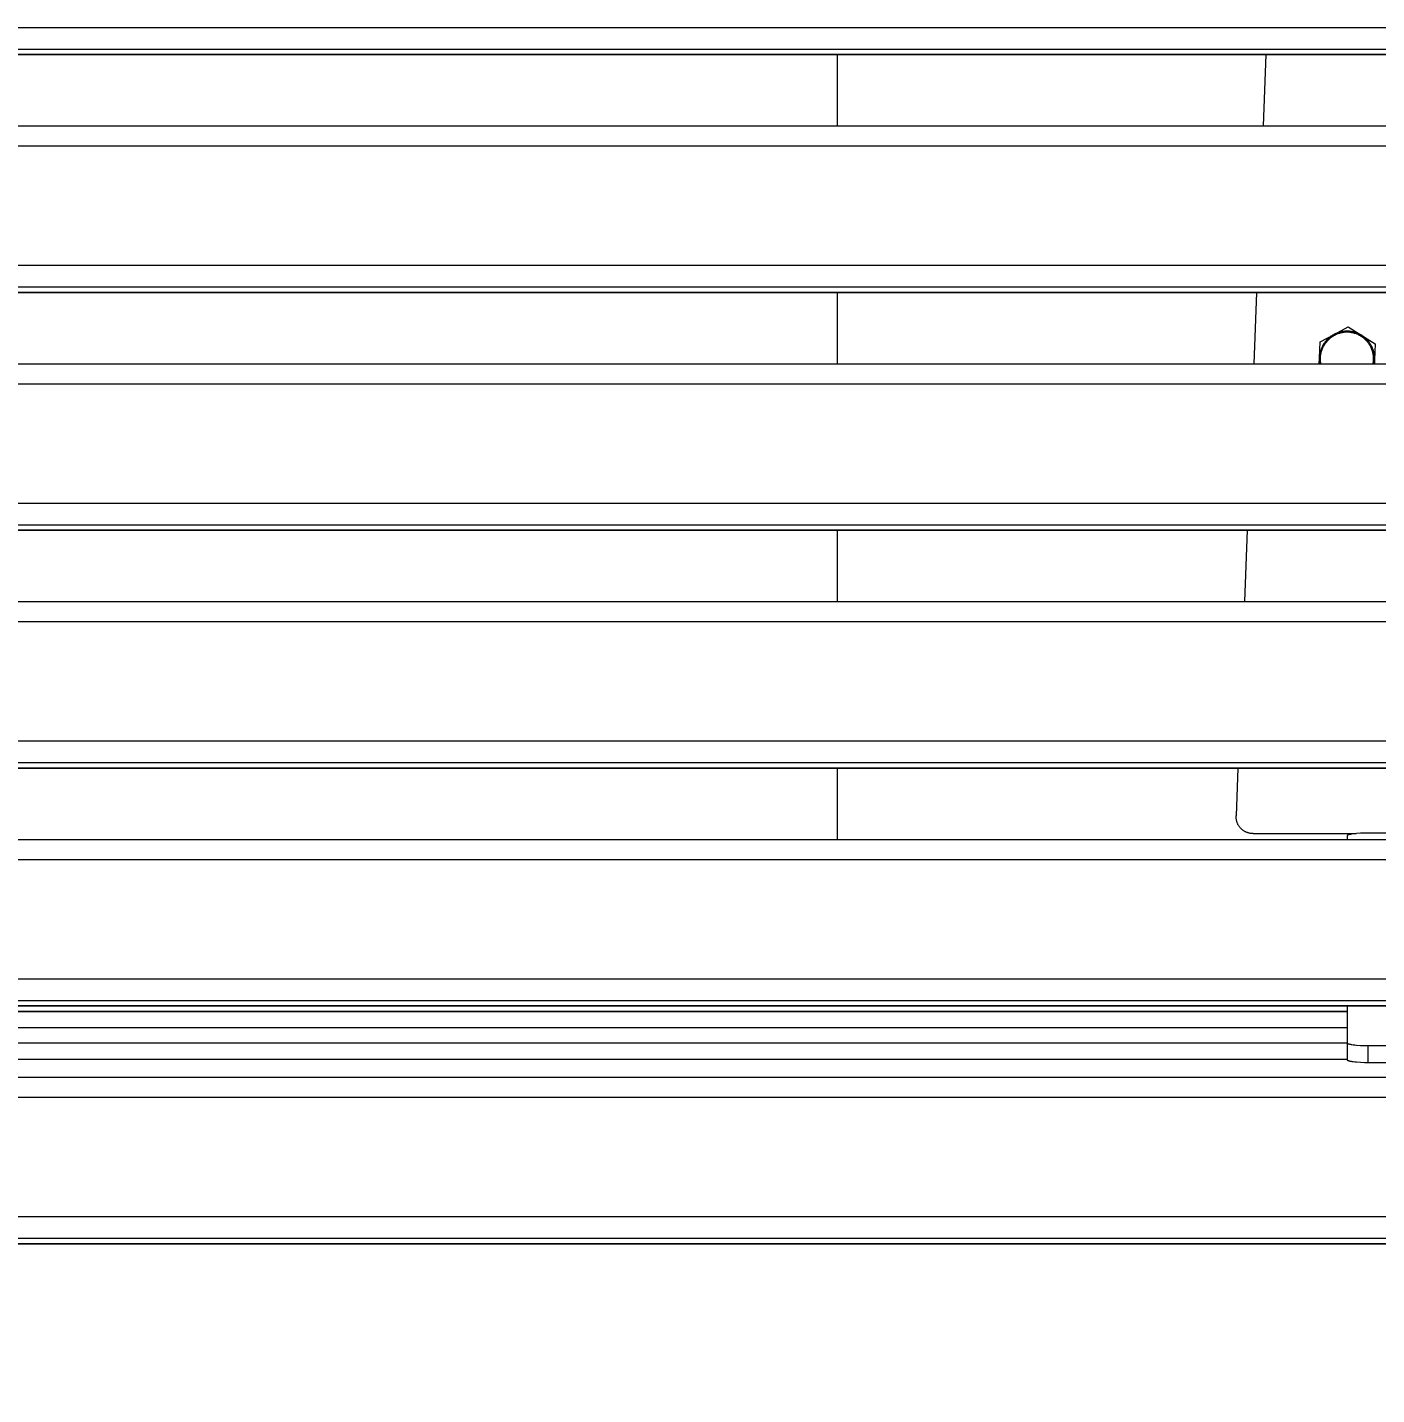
# Model space of a CAD drawing. Header units: inches. Extents: x -16 to 183, y -17 to 123.
# Drawn here: x 47.22 to 59.72, y 34.66 to 47.32 of the extents above; entities that cross this region are included whole.
import ezdxf

# ---------------------------------------------------------------- set-up
doc = ezdxf.new("R2010")
doc.units = ezdxf.units.IN
doc.layers.add('ZANO_R', color=7, linetype='Continuous', lineweight=0)
doc.layers.add('ZANO_W', color=1, linetype='Continuous', lineweight=0)
doc.styles.get("Standard").update_dxf_attribs({"font": 'arial.ttf'})
doc.dimstyles.new('amerykanie', dxfattribs={"dimtxt": 50, "dimasz": 50, "dimexe": 0.5, "dimexo": 0.5, "dimgap": 1, "dimtad": 1, "dimdec": 0, "dimzin": 0, "dimlunit": 5, "dimtxsty": 'Standard', "dimcen": 0.09, "dimclrd": 1, "dimclre": 1, "dimclrt": 1, "dimazin": 0, "dimtfac": 1, "dimtdec": 0, "dimtmove": 0, "dimatfit": 3, "dimfxl": 1, "dimtzin": 0, "dimarcsym": 1})

# ---------------------------------------------------------------- blocks, each defined once
blk = doc.blocks.new('*D363')
at = {"layer": 'ZANO_W', "color": 1, "lineweight": -2}
for p, q in [((-7.684, 35.8), (-7.684, 32.772)), ((63.182, 35.8), (63.182, 32.772)), ((-6.684, 33.272), (62.182, 33.272))]:
    blk.add_line(p, q, dxfattribs=at)
at = {"layer": 'ZANO_W', "color": 1}
for points in [[(-6.684, 33.438), (-6.684, 33.105), (-7.684, 33.272)], [(62.182, 33.105), (62.182, 33.438), (63.182, 33.272)]]:
    blk.add_solid(points, dxfattribs=at)
at = {"layer": 'ZANO_W', "color": 1, "insert": (27.749, 34.612), "char_height": 1.625, "attachment_point": 5}
blk.add_mtext('70 7/8', dxfattribs=at)

msp = doc.modelspace()

# ---------------------------------------------------------------- linework, layer by layer
at = {"layer": 'ZANO_R'}
for p, q in [((-7.48676, 47.32161), (62.98564, 47.32161)), ((62.98564, 47.11663), (-7.48676, 47.11663)), ((-7.48676, 47.07008), (62.98564, 47.07008)), ((62.98564, 47.0699), (-7.48676, 47.0699)), ((54.71865, 47.07008), (54.71865, 46.4086)), ((58.69016, 47.07008), (58.66438, 46.4086)), ((-7.48676, 46.40877), (62.98564, 46.40877)), ((-7.48676, 46.4086), (62.98564, 46.4086)), ((62.98564, 46.22024), (-7.48676, 46.22024)), ((-7.48676, 45.11886), (62.98564, 45.11886)), ((62.98564, 44.91387), (-7.48676, 44.91387)), ((-7.48676, 44.86732), (62.98564, 44.86732)), ((62.98564, 44.86715), (-7.48676, 44.86715)), ((54.71865, 44.86732), (54.71865, 44.20584)), ((58.60429, 44.86732), (58.57851, 44.20584)), ((59.19254, 44.40962), (59.32334, 44.47832)), ((59.28017, 44.44973), (59.27357, 44.44414)), ((59.28695, 44.4551), (59.28017, 44.44973)), ((59.2939, 44.46023), (59.28695, 44.4551)), ((59.29705, 44.45036), (59.29035, 44.44528)), ((59.30103, 44.46512), (59.2939, 44.46023)), ((59.30391, 44.4552), (59.29705, 44.45036)), ((59.30831, 44.46977), (59.30103, 44.46512)), ((59.31094, 44.45981), (59.30391, 44.4552)), ((59.31575, 44.47418), (59.30831, 44.46977)), ((59.31812, 44.46418), (59.31094, 44.45981)), ((59.32334, 44.47832), (59.31575, 44.47418)), ((59.32544, 44.46829), (59.31812, 44.46418)), ((59.32334, 44.47832), (59.45414, 44.54703)), ((59.33105, 44.48221), (59.32334, 44.47832)), ((59.3329, 44.47216), (59.32544, 44.46829)), ((59.3389, 44.48584), (59.33105, 44.48221)), ((59.34049, 44.47577), (59.3329, 44.47216)), ((59.34687, 44.4892), (59.3389, 44.48584)), ((59.3482, 44.47911), (59.34049, 44.47577)), ((59.35494, 44.49229), (59.34687, 44.4892)), ((59.35601, 44.4822), (59.3482, 44.47911)), ((59.36311, 44.4951), (59.35494, 44.49229)), ((59.36393, 44.48501), (59.35601, 44.4822)), ((59.37138, 44.49764), (59.36311, 44.4951)), ((59.37194, 44.48755), (59.36393, 44.48501)), ((59.37972, 44.4999), (59.37138, 44.49764)), ((59.38003, 44.48982), (59.37194, 44.48755)), ((59.38814, 44.50187), (59.37972, 44.4999)), ((59.38819, 44.4918), (59.38003, 44.48982)), ((59.39661, 44.50356), (59.38814, 44.50187)), ((59.39642, 44.49351), (59.38819, 44.4918)), ((59.4047, 44.49494), (59.39642, 44.49351)), ((59.40514, 44.50496), (59.39661, 44.50356)), ((59.41302, 44.49608), (59.4047, 44.49494)), ((59.41372, 44.50607), (59.40514, 44.50496)), ((59.42138, 44.49694), (59.41302, 44.49608)), ((59.42232, 44.50689), (59.41372, 44.50607)), ((59.42976, 44.49751), (59.42138, 44.49694)), ((59.43095, 44.50742), (59.42232, 44.50689)), ((59.43816, 44.4978), (59.42976, 44.49751)), ((59.43959, 44.50766), (59.43095, 44.50742)), ((59.44656, 44.4978), (59.43816, 44.4978)), ((59.44823, 44.50761), (59.43959, 44.50766)), ((59.45496, 44.49751), (59.44656, 44.4978)), ((59.45687, 44.50726), (59.44823, 44.50761)), ((59.45414, 44.54703), (59.57904, 44.46811)), ((59.46334, 44.49694), (59.45496, 44.49751)), ((59.46549, 44.50663), (59.45687, 44.50726)), ((59.4717, 44.49608), (59.46334, 44.49694)), ((59.47409, 44.5057), (59.46549, 44.50663)), ((59.48002, 44.49493), (59.4717, 44.49608)), ((59.48265, 44.50448), (59.47409, 44.5057)), ((59.4883, 44.4935), (59.48002, 44.49493)), ((59.49116, 44.50298), (59.48265, 44.50448)), ((59.49653, 44.49179), (59.4883, 44.4935)), ((59.49961, 44.50119), (59.49116, 44.50298)), ((59.50469, 44.4898), (59.49653, 44.49179)), ((59.508, 44.49911), (59.49961, 44.50119)), ((59.51278, 44.48754), (59.50469, 44.4898)), ((59.51632, 44.49675), (59.508, 44.49911)), ((59.52079, 44.48499), (59.51278, 44.48754)), ((59.52455, 44.49411), (59.51632, 44.49675)), ((59.52871, 44.48218), (59.52079, 44.48499)), ((59.53269, 44.4912), (59.52455, 44.49411)), ((59.53652, 44.4791), (59.52871, 44.48218)), ((59.54073, 44.48801), (59.53269, 44.4912)), ((59.54423, 44.47575), (59.53652, 44.4791)), ((59.54865, 44.48455), (59.54073, 44.48801)), ((59.55182, 44.47214), (59.54423, 44.47575)), ((59.55645, 44.48083), (59.54865, 44.48455)), ((59.55928, 44.46827), (59.55182, 44.47214)), ((59.56412, 44.47684), (59.55645, 44.48083)), ((59.5666, 44.46415), (59.55928, 44.46827)), ((59.57165, 44.4726), (59.56412, 44.47684)), ((59.57378, 44.45979), (59.5666, 44.46415)), ((59.57904, 44.46811), (59.57165, 44.4726)), ((59.5808, 44.45518), (59.57378, 44.45979)), ((59.58627, 44.46337), (59.57904, 44.46811)), ((59.57904, 44.46811), (59.70394, 44.38918)), ((59.58767, 44.45033), (59.5808, 44.45518)), ((59.59333, 44.45839), (59.58627, 44.46337)), ((59.59436, 44.44526), (59.58767, 44.45033)), ((59.60022, 44.45317), (59.59333, 44.45839)), ((59.60693, 44.44772), (59.60022, 44.45317)), ((59.18664, 44.26199), (59.19254, 44.40962)), ((59.19864, 44.32988), (59.19615, 44.32161)), ((59.20142, 44.33807), (59.19864, 44.32988)), ((59.20447, 44.34616), (59.20142, 44.33807)), ((59.2078, 44.35414), (59.20447, 44.34616)), ((59.20657, 44.32221), (59.20912, 44.33022)), ((59.21139, 44.362), (59.2078, 44.35414)), ((59.20912, 44.33022), (59.21193, 44.33814)), ((59.21524, 44.36974), (59.21139, 44.362)), ((59.21193, 44.33814), (59.21501, 44.34596)), ((59.21501, 44.34596), (59.21836, 44.35366)), ((59.21936, 44.37734), (59.21524, 44.36974)), ((59.21836, 44.35366), (59.22197, 44.36125)), ((59.22372, 44.3848), (59.21936, 44.37734)), ((59.22197, 44.36125), (59.22584, 44.36871)), ((59.22834, 44.39211), (59.22372, 44.3848)), ((59.22584, 44.36871), (59.22996, 44.37603)), ((59.2332, 44.39925), (59.22834, 44.39211)), ((59.22996, 44.37603), (59.23432, 44.38321)), ((59.2383, 44.40623), (59.2332, 44.39925)), ((59.23893, 44.39024), (59.23432, 44.38321)), ((59.24364, 44.41303), (59.2383, 44.40623)), ((59.24378, 44.3971), (59.23893, 44.39024)), ((59.2492, 44.41965), (59.24364, 44.41303)), ((59.24886, 44.4038), (59.24378, 44.3971)), ((59.25416, 44.41031), (59.24886, 44.4038)), ((59.25498, 44.42608), (59.2492, 44.41965)), ((59.25968, 44.41665), (59.25416, 44.41031)), ((59.26097, 44.43231), (59.25498, 44.42608)), ((59.26542, 44.42279), (59.25968, 44.41665)), ((59.26717, 44.43833), (59.26097, 44.43231)), ((59.27136, 44.42873), (59.26542, 44.42279)), ((59.27357, 44.44414), (59.26717, 44.43833)), ((59.2775, 44.43446), (59.27136, 44.42873)), ((59.28383, 44.43998), (59.2775, 44.43446)), ((59.29035, 44.44528), (59.28383, 44.43998)), ((59.60088, 44.43995), (59.59436, 44.44526)), ((59.60721, 44.43443), (59.60088, 44.43995)), ((59.61346, 44.44205), (59.60693, 44.44772)), ((59.61335, 44.4287), (59.60721, 44.43443)), ((59.61929, 44.42276), (59.61335, 44.4287)), ((59.61979, 44.43616), (59.61346, 44.44205)), ((59.62502, 44.41662), (59.61929, 44.42276)), ((59.62591, 44.43006), (59.61979, 44.43616)), ((59.63054, 44.41028), (59.62502, 44.41662)), ((59.63183, 44.42376), (59.62591, 44.43006)), ((59.63584, 44.40377), (59.63054, 44.41028)), ((59.63753, 44.41726), (59.63183, 44.42376)), ((59.64092, 44.39707), (59.63584, 44.40377)), ((59.64301, 44.41058), (59.63753, 44.41726)), ((59.64576, 44.39021), (59.64092, 44.39707)), ((59.64826, 44.40371), (59.64301, 44.41058)), ((59.65037, 44.38318), (59.64576, 44.39021)), ((59.65327, 44.39667), (59.64826, 44.40371)), ((59.65474, 44.37601), (59.65037, 44.38318)), ((59.65804, 44.38946), (59.65327, 44.39667)), ((59.65885, 44.36868), (59.65474, 44.37601)), ((59.66257, 44.3821), (59.65804, 44.38946)), ((59.66272, 44.36122), (59.65885, 44.36868)), ((59.66685, 44.37458), (59.66257, 44.3821)), ((59.66633, 44.35364), (59.66272, 44.36122)), ((59.66967, 44.34593), (59.66633, 44.35364)), ((59.67087, 44.36693), (59.66685, 44.37458)), ((59.67275, 44.33812), (59.66967, 44.34593)), ((59.67463, 44.35915), (59.67087, 44.36693)), ((59.67557, 44.3302), (59.67275, 44.33812)), ((59.67812, 44.35124), (59.67463, 44.35915)), ((59.67811, 44.32219), (59.67557, 44.3302)), ((59.68135, 44.34322), (59.67812, 44.35124)), ((59.6843, 44.3351), (59.68135, 44.34322)), ((59.68697, 44.32688), (59.6843, 44.3351)), ((59.68937, 44.31857), (59.68697, 44.32688)), ((59.70394, 44.38918), (59.69804, 44.24155)), ((-7.48676, 44.20602), (62.98564, 44.20602)), ((0.78024, 44.20584), (62.98564, 44.20584)), ((59.1844, 44.2059), (59.18664, 44.26199)), ((59.18664, 44.26199), (59.18644, 44.25393)), ((59.18644, 44.25393), (59.1865, 44.24588)), ((59.1865, 44.24588), (59.18681, 44.23783)), ((59.18713, 44.27062), (59.18664, 44.26199)), ((59.18681, 44.23783), (59.18738, 44.22979)), ((59.18791, 44.27923), (59.18713, 44.27062)), ((59.18738, 44.22979), (59.1882, 44.22177)), ((59.18898, 44.28781), (59.18791, 44.27923)), ((59.1882, 44.22177), (59.18927, 44.21379)), ((59.19034, 44.29634), (59.18898, 44.28781)), ((59.18927, 44.21379), (59.19059, 44.20584)), ((59.19199, 44.30483), (59.19034, 44.29634)), ((59.19393, 44.31325), (59.19199, 44.30483)), ((59.19615, 44.32161), (59.19393, 44.31325)), ((59.19631, 44.25599), (59.1966, 44.26439)), ((59.19631, 44.24759), (59.19631, 44.25599)), ((59.1966, 44.23919), (59.19631, 44.24759)), ((59.1966, 44.26439), (59.19717, 44.27277)), ((59.19717, 44.23081), (59.1966, 44.23919)), ((59.19717, 44.27277), (59.19803, 44.28113)), ((59.19803, 44.22245), (59.19717, 44.23081)), ((59.19803, 44.28113), (59.19918, 44.28945)), ((59.19917, 44.21412), (59.19803, 44.22245)), ((59.2006, 44.20584), (59.19917, 44.21412)), ((59.19918, 44.28945), (59.20061, 44.29773)), ((59.20061, 44.29773), (59.20232, 44.30596)), ((59.20232, 44.30596), (59.20431, 44.31412)), ((59.20431, 44.31412), (59.20657, 44.32221)), ((59.68038, 44.3141), (59.67811, 44.32219)), ((59.68236, 44.30594), (59.68038, 44.3141)), ((59.68407, 44.29772), (59.68236, 44.30594)), ((59.6855, 44.28944), (59.68407, 44.29772)), ((59.68408, 44.20584), (59.6855, 44.21412)), ((59.68664, 44.28111), (59.6855, 44.28944)), ((59.6855, 44.21412), (59.68665, 44.22244)), ((59.6875, 44.27276), (59.68664, 44.28111)), ((59.68665, 44.22244), (59.68751, 44.2308)), ((59.68808, 44.26438), (59.6875, 44.27276)), ((59.68751, 44.2308), (59.68808, 44.23918)), ((59.68836, 44.25598), (59.68808, 44.26438)), ((59.68808, 44.23918), (59.68836, 44.24758)), ((59.68836, 44.24758), (59.68836, 44.25598)), ((59.69149, 44.31019), (59.68937, 44.31857)), ((59.69332, 44.30174), (59.69149, 44.31019)), ((59.69486, 44.29324), (59.69332, 44.30174)), ((59.69409, 44.20584), (59.69528, 44.21293)), ((59.69612, 44.28468), (59.69486, 44.29324)), ((59.69528, 44.21293), (59.69627, 44.22006)), ((59.69708, 44.27609), (59.69612, 44.28468)), ((59.69627, 44.22006), (59.69706, 44.22721)), ((59.69804, 44.24155), (59.69661, 44.20584)), ((59.69706, 44.22721), (59.69765, 44.23437)), ((59.69776, 44.26748), (59.69708, 44.27609)), ((59.69765, 44.23437), (59.69804, 44.24155)), ((59.69815, 44.25884), (59.69776, 44.26748)), ((59.69804, 44.24155), (59.69824, 44.2502)), ((59.69824, 44.2502), (59.69815, 44.25884)), ((62.98564, 44.01748), (-7.48676, 44.01748)), ((-7.48676, 42.9161), (62.98564, 42.9161)), ((62.98564, 42.71111), (-7.48676, 42.71111)), ((-7.48676, 42.66456), (62.98564, 42.66456)), ((62.98564, 42.66439), (-7.48676, 42.66439)), ((54.71865, 42.66456), (54.71865, 42.00309)), ((58.51843, 42.66456), (58.49264, 42.00309)), ((-7.48676, 42.00326), (62.98564, 42.00326)), ((-7.48676, 42.00309), (62.98564, 42.00309)), ((62.98564, 41.81472), (-7.48676, 41.81472)), ((-7.48676, 40.71334), (62.98564, 40.71334)), ((62.98564, 40.50836), (-7.48676, 40.50836)), ((-7.48676, 40.46181), (62.98564, 40.46181)), ((62.98564, 40.46163), (-7.48676, 40.46163)), ((54.71865, 40.46181), (54.71865, 39.80033)), ((58.43256, 40.46181), (58.41525, 40.01775)), ((58.41513, 40.01236), (58.41525, 40.01775)), ((58.4152, 40.00697), (58.41513, 40.01236)), ((58.41545, 40.00158), (58.4152, 40.00697)), ((58.41589, 39.9962), (58.41545, 40.00158)), ((58.41651, 39.99084), (58.41589, 39.9962)), ((58.41731, 39.98551), (58.41651, 39.99084)), ((58.4183, 39.98021), (58.41731, 39.98551)), ((58.41946, 39.97494), (58.4183, 39.98021)), ((58.42081, 39.96972), (58.41946, 39.97494)), ((58.42233, 39.96455), (58.42081, 39.96972)), ((58.42403, 39.95943), (58.42233, 39.96455)), ((58.42591, 39.95437), (58.42403, 39.95943)), ((58.42795, 39.94938), (58.42591, 39.95437)), ((58.43017, 39.94446), (58.42795, 39.94938)), ((58.43255, 39.93962), (58.43017, 39.94446)), ((58.4351, 39.93487), (58.43255, 39.93962)), ((58.43781, 39.93021), (58.4351, 39.93487)), ((58.44067, 39.92564), (58.43781, 39.93021)), ((58.4437, 39.92117), (58.44067, 39.92564)), ((58.44687, 39.91681), (58.4437, 39.92117)), ((58.45019, 39.91256), (58.44687, 39.91681)), ((58.45365, 39.90842), (58.45019, 39.91256)), ((58.45726, 39.90441), (58.45365, 39.90842)), ((58.461, 39.90052), (58.45726, 39.90441)), ((58.46486, 39.89677), (58.461, 39.90052)), ((58.46886, 39.89314), (58.46486, 39.89677)), ((58.47298, 39.88966), (58.46886, 39.89314)), ((-7.48676, 39.8005), (62.98564, 39.8005)), ((-7.48676, 39.80033), (62.98564, 39.80033)), ((58.47721, 39.88632), (58.47298, 39.88966)), ((58.48156, 39.88313), (58.47721, 39.88632)), ((58.48601, 39.88009), (58.48156, 39.88313)), ((58.49057, 39.8772), (58.48601, 39.88009)), ((58.49522, 39.87447), (58.49057, 39.8772)), ((58.49996, 39.8719), (58.49522, 39.87447)), ((58.50479, 39.86949), (58.49996, 39.8719)), ((58.50969, 39.86725), (58.50479, 39.86949)), ((58.51468, 39.86518), (58.50969, 39.86725)), ((58.51972, 39.86328), (58.51468, 39.86518)), ((58.52483, 39.86156), (58.51972, 39.86328)), ((58.53, 39.86001), (58.52483, 39.86156)), ((58.53522, 39.85864), (58.53, 39.86001)), ((58.54048, 39.85745), (58.53522, 39.85864)), ((58.54578, 39.85644), (58.54048, 39.85745)), ((58.55111, 39.85561), (58.54578, 39.85644)), ((58.55646, 39.85497), (58.55111, 39.85561)), ((58.56183, 39.85451), (58.55646, 39.85497)), ((58.56722, 39.85423), (58.56183, 39.85451)), ((58.57261, 39.85414), (58.56722, 39.85423)), ((58.57261, 39.85414), (59.5266, 39.85414)), ((59.44235, 39.83295), (59.44234, 39.83281)), ((59.44234, 39.83281), (59.44234, 39.83266)), ((59.44234, 39.83266), (59.44234, 39.80033)), ((59.44237, 39.8331), (59.44235, 39.83295)), ((59.44239, 39.83324), (59.44237, 39.8331)), ((59.44241, 39.83339), (59.44239, 39.83324)), ((59.44245, 39.83354), (59.44241, 39.83339)), ((59.44249, 39.83368), (59.44245, 39.83354)), ((59.44253, 39.83383), (59.44249, 39.83368)), ((59.44259, 39.83398), (59.44253, 39.83383)), ((59.44264, 39.83412), (59.44259, 39.83398)), ((59.44271, 39.83427), (59.44264, 39.83412)), ((59.44278, 39.83442), (59.44271, 39.83427)), ((59.44286, 39.83457), (59.44278, 39.83442)), ((59.44294, 39.83472), (59.44286, 39.83457)), ((59.44304, 39.83487), (59.44294, 39.83472)), ((59.44313, 39.83502), (59.44304, 39.83487)), ((59.44324, 39.83516), (59.44313, 39.83502)), ((59.44335, 39.83531), (59.44324, 39.83516)), ((59.44347, 39.83546), (59.44335, 39.83531)), ((59.44359, 39.83561), (59.44347, 39.83546)), ((59.44372, 39.83576), (59.44359, 39.83561)), ((59.44386, 39.83591), (59.44372, 39.83576)), ((59.44401, 39.83606), (59.44386, 39.83591)), ((59.44416, 39.83622), (59.44401, 39.83606)), ((59.44432, 39.83637), (59.44416, 39.83622)), ((59.44448, 39.83652), (59.44432, 39.83637)), ((59.44466, 39.83667), (59.44448, 39.83652)), ((59.44484, 39.83682), (59.44466, 39.83667)), ((59.44502, 39.83697), (59.44484, 39.83682)), ((59.44522, 39.83712), (59.44502, 39.83697)), ((59.44562, 39.83743), (59.44522, 39.83712)), ((59.44606, 39.83773), (59.44562, 39.83743)), ((59.44653, 39.83804), (59.44606, 39.83773)), ((59.44702, 39.83834), (59.44653, 39.83804)), ((59.44755, 39.83864), (59.44702, 39.83834)), ((59.4481, 39.83895), (59.44755, 39.83864)), ((59.44868, 39.83926), (59.4481, 39.83895)), ((59.44929, 39.83956), (59.44868, 39.83926)), ((59.44994, 39.83987), (59.44929, 39.83956)), ((59.45131, 39.84048), (59.44994, 39.83987)), ((59.45281, 39.84109), (59.45131, 39.84048)), ((59.45442, 39.84169), (59.45281, 39.84109)), ((59.45616, 39.8423), (59.45442, 39.84169)), ((59.45802, 39.8429), (59.45616, 39.8423)), ((59.46, 39.8435), (59.45802, 39.8429)), ((59.46433, 39.84469), (59.46, 39.8435)), ((59.46914, 39.84585), (59.46433, 39.84469)), ((59.47443, 39.84699), (59.46914, 39.84585)), ((59.48017, 39.84809), (59.47443, 39.84699)), ((59.48636, 39.84916), (59.48017, 39.84809)), ((59.49999, 39.85117), (59.48636, 39.84916)), ((59.51511, 39.85299), (59.49999, 39.85117)), ((59.53147, 39.85457), (59.51511, 39.85299)), ((59.56673, 39.857), (59.53147, 39.85457)), ((59.60337, 39.8584), (59.56673, 39.857)), ((59.63919, 39.85884), (59.60337, 39.8584)), ((60.41872, 39.85884), (59.63919, 39.85884)), ((62.98564, 39.61197), (-7.48676, 39.61197)), ((-7.48676, 38.51059), (62.98564, 38.51059)), ((62.98564, 38.3056), (-7.48676, 38.3056)), ((-7.48676, 38.25905), (62.98564, 38.25905)), ((62.98564, 38.25888), (-7.48676, 38.25888)), ((59.44234, 38.25905), (59.44234, 37.91752)), ((28.93054, 38.2082), (59.44234, 38.2082)), ((59.44234, 38.20645), (28.93054, 38.20645)), ((28.93054, 38.05986), (59.44234, 38.05986)), ((28.93054, 37.91501), (59.44234, 37.91501)), ((59.44234, 37.91326), (28.93054, 37.91326)), ((59.44234, 37.91752), (59.44234, 37.91737)), ((59.44234, 37.91737), (59.44235, 37.91723)), ((59.44234, 37.91694), (59.44234, 37.76144)), ((59.44235, 37.91723), (59.44237, 37.91708)), ((59.44237, 37.91708), (59.44239, 37.91694)), ((59.44239, 37.91694), (59.44241, 37.91679)), ((59.44241, 37.91679), (59.44245, 37.91664)), ((59.44245, 37.91664), (59.44249, 37.9165)), ((59.44249, 37.9165), (59.44253, 37.91635)), ((59.44253, 37.91635), (59.44259, 37.9162)), ((59.44259, 37.9162), (59.44264, 37.91605)), ((59.44264, 37.91605), (59.44271, 37.91591)), ((59.44271, 37.91591), (59.44278, 37.91576)), ((59.44278, 37.91576), (59.44286, 37.91561)), ((59.44286, 37.91561), (59.44294, 37.91546)), ((59.44294, 37.91546), (59.44304, 37.91531)), ((59.44304, 37.91531), (59.44313, 37.91516)), ((59.44313, 37.91516), (59.44324, 37.91502)), ((59.44324, 37.91502), (59.44335, 37.91487)), ((59.44335, 37.91487), (59.44347, 37.91472)), ((59.44347, 37.91472), (59.44359, 37.91457)), ((59.44359, 37.91457), (59.44372, 37.91442)), ((59.44372, 37.91442), (59.44386, 37.91427)), ((59.44386, 37.91427), (59.44401, 37.91412)), ((59.44401, 37.91412), (59.44416, 37.91396)), ((59.44416, 37.91396), (59.44432, 37.91381)), ((59.44432, 37.91381), (59.44448, 37.91366)), ((59.44448, 37.91366), (59.44466, 37.91351)), ((59.44466, 37.91351), (59.44484, 37.91336)), ((59.44484, 37.91336), (59.44502, 37.91321)), ((59.44502, 37.91321), (59.44522, 37.91306)), ((59.44522, 37.91306), (59.44562, 37.91275)), ((59.44562, 37.91275), (59.44606, 37.91245)), ((59.44606, 37.91245), (59.44653, 37.91214)), ((59.44653, 37.91214), (59.44702, 37.91184)), ((59.44702, 37.91184), (59.44755, 37.91153)), ((59.44755, 37.91153), (59.4481, 37.91123)), ((59.4481, 37.91123), (59.44868, 37.91092)), ((59.44868, 37.91092), (59.44929, 37.91062)), ((59.44929, 37.91062), (59.44994, 37.91031)), ((59.44994, 37.91031), (59.45131, 37.9097)), ((59.45131, 37.9097), (59.45281, 37.90909)), ((59.45281, 37.90909), (59.45442, 37.90849)), ((59.45442, 37.90849), (59.45616, 37.90788)), ((59.45616, 37.90788), (59.45802, 37.90728)), ((59.45802, 37.90728), (59.46, 37.90668)), ((59.46, 37.90668), (59.46433, 37.90549)), ((59.46433, 37.90549), (59.46914, 37.90433)), ((59.46914, 37.90433), (59.47443, 37.90319)), ((59.47443, 37.90319), (59.48017, 37.90209)), ((59.48017, 37.90209), (59.48636, 37.90102)), ((59.48636, 37.90102), (59.49999, 37.89901)), ((59.49999, 37.89901), (59.51511, 37.89719)), ((59.51511, 37.89719), (59.53147, 37.89561)), ((59.53147, 37.89561), (59.56673, 37.89318)), ((59.56673, 37.89318), (59.60337, 37.89178)), ((59.60337, 37.89178), (59.63919, 37.89134)), ((59.63919, 37.89134), (60.41872, 37.89134)), ((59.63919, 37.73526), (59.63919, 37.89134)), ((28.93054, 37.76667), (59.44234, 37.76667)), ((59.44234, 37.76144), (59.44234, 37.76129)), ((59.44234, 37.76129), (59.44235, 37.76115)), ((59.44235, 37.76115), (59.44237, 37.761)), ((59.44237, 37.761), (59.44239, 37.76085)), ((59.44239, 37.76085), (59.44241, 37.76071)), ((59.44241, 37.76071), (59.44245, 37.76056)), ((59.44245, 37.76056), (59.44249, 37.76042)), ((59.44249, 37.76042), (59.44253, 37.76027)), ((59.44253, 37.76027), (59.44259, 37.76012)), ((59.44259, 37.76012), (59.44264, 37.75997)), ((59.44264, 37.75997), (59.44271, 37.75983)), ((59.44271, 37.75983), (59.44278, 37.75968)), ((59.44278, 37.75968), (59.44286, 37.75953)), ((59.44286, 37.75953), (59.44294, 37.75938)), ((59.44294, 37.75938), (59.44304, 37.75923)), ((59.44304, 37.75923), (59.44313, 37.75908)), ((59.44313, 37.75908), (59.44324, 37.75893)), ((59.44324, 37.75893), (59.44335, 37.75878)), ((59.44335, 37.75878), (59.44347, 37.75863)), ((59.44347, 37.75863), (59.44359, 37.75848)), ((59.44359, 37.75848), (59.44372, 37.75833)), ((59.44372, 37.75833), (59.44386, 37.75818)), ((59.44386, 37.75818), (59.44401, 37.75803)), ((59.44401, 37.75803), (59.44416, 37.75788)), ((59.44416, 37.75788), (59.44432, 37.75773)), ((59.44432, 37.75773), (59.44448, 37.75758)), ((59.44448, 37.75758), (59.44466, 37.75743)), ((59.44466, 37.75743), (59.44484, 37.75728)), ((59.44484, 37.75728), (59.44502, 37.75713)), ((59.44502, 37.75713), (59.44522, 37.75698)), ((59.44522, 37.75698), (59.44562, 37.75667)), ((59.44562, 37.75667), (59.44606, 37.75637)), ((59.44606, 37.75637), (59.44653, 37.75606)), ((59.44653, 37.75606), (59.44702, 37.75576)), ((59.44702, 37.75576), (59.44755, 37.75545)), ((59.44755, 37.75545), (59.4481, 37.75515)), ((59.4481, 37.75515), (59.44868, 37.75484)), ((59.44868, 37.75484), (59.44929, 37.75454)), ((59.44929, 37.75454), (59.44994, 37.75423)), ((59.44994, 37.75423), (59.45131, 37.75362)), ((59.45131, 37.75362), (59.45281, 37.75301)), ((59.45281, 37.75301), (59.45442, 37.7524)), ((59.45442, 37.7524), (59.45616, 37.7518)), ((59.45616, 37.7518), (59.45802, 37.7512)), ((59.45802, 37.7512), (59.46, 37.7506)), ((59.46, 37.7506), (59.46433, 37.74941)), ((59.46433, 37.74941), (59.46914, 37.74825)), ((59.46914, 37.74825), (59.47443, 37.74711)), ((59.47443, 37.74711), (59.48017, 37.746)), ((59.48017, 37.746), (59.48636, 37.74494)), ((59.48636, 37.74494), (59.49999, 37.74292)), ((59.49999, 37.74292), (59.51511, 37.74111)), ((59.51511, 37.74111), (59.53147, 37.73952)), ((59.53147, 37.73952), (59.56673, 37.7371)), ((59.56673, 37.7371), (59.60337, 37.73569)), ((59.60337, 37.73569), (59.63919, 37.73526)), ((59.63919, 37.73526), (60.41872, 37.73526)), ((-7.48676, 37.59775), (62.98564, 37.59775)), ((-7.48676, 37.59757), (62.98564, 37.59757)), ((62.98564, 37.40921), (-7.48676, 37.40921)), ((-7.48676, 36.30783), (62.98564, 36.30783)), ((62.98564, 36.10284), (-7.48676, 36.10284)), ((-7.48676, 36.05629), (62.98564, 36.05629)), ((62.98564, 36.05612), (-7.48676, 36.05612))]:
    msp.add_line(p, q, dxfattribs=at)

# ---------------------------------------------------------------- dimensions: what is measured, and where the dimension line sits
at = {"layer": 'ZANO_W'}
dim = msp.add_linear_dim(base=(63.18249, 33.27156), p1=(-7.68361, 36.2997), p2=(63.18249, 36.29952), dimstyle='amerykanie', override={"dimtxt": 1.625, "dimasz": 1, "dimgap": 0.5, "dimdec": 4, "dimaunit": 1, "dimadec": 1, "dimtdec": 4, "dimtmove": 1, "dimfrac": 2}, dxfattribs=at)
dim.commit()
dim.dimension.update_dxf_attribs({"geometry": '*D363', "text_midpoint": (27.74944, 34.61177)})

doc.saveas('drawing.dxf')
